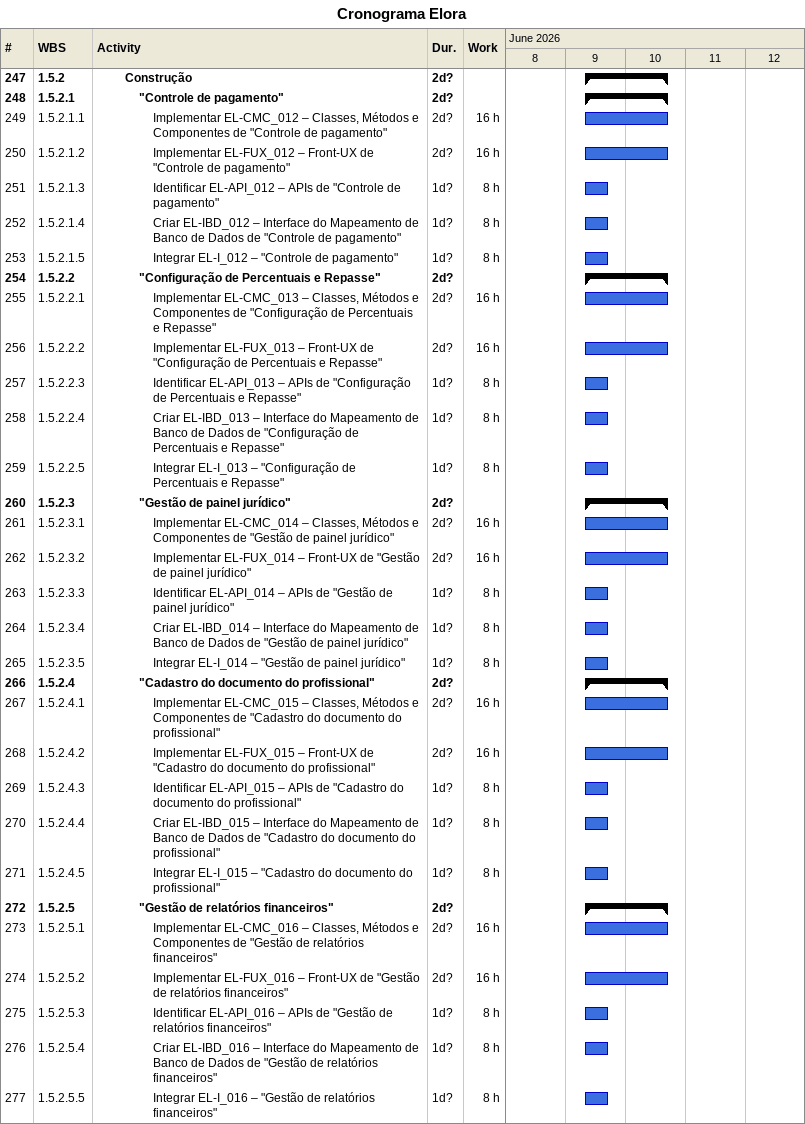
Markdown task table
Cronograma Elora

| ID | WBS | Task | Duration | Start | Finish | Work (h) |
|---|---|---|---|---|---|---|
| 247 | 1.5.2 | **Construção** | 2d? | 2026-06-09 | 2026-06-10 |  |
| 248 | 1.5.2.1 | **"Controle de pagamento"** | 2d? | 2026-06-09 | 2026-06-10 |  |
| 249 | 1.5.2.1.1 | Implementar EL-CMC_012 – Classes, Métodos e Componentes de "Controle de pagamento" | 2d? | 2026-06-09 | 2026-06-10 | 16 |
| 250 | 1.5.2.1.2 | Implementar EL-FUX_012 – Front-UX de "Controle de pagamento" | 2d? | 2026-06-09 | 2026-06-10 | 16 |
| 251 | 1.5.2.1.3 | Identificar EL-API_012 – APIs de "Controle de pagamento" | 1d? | 2026-06-09 | 2026-06-09 | 8 |
| 252 | 1.5.2.1.4 | Criar EL-IBD_012 – Interface do Mapeamento de Banco de Dados de "Controle de pagamento" | 1d? | 2026-06-09 | 2026-06-09 | 8 |
| 253 | 1.5.2.1.5 | Integrar EL-I_012 – "Controle de pagamento" | 1d? | 2026-06-09 | 2026-06-09 | 8 |
| 254 | 1.5.2.2 | **"Configuração de Percentuais e Repasse"** | 2d? | 2026-06-09 | 2026-06-10 |  |
| 255 | 1.5.2.2.1 | Implementar EL-CMC_013 – Classes, Métodos e Componentes de "Configuração de Percentuais e Repasse" | 2d? | 2026-06-09 | 2026-06-10 | 16 |
| 256 | 1.5.2.2.2 | Implementar EL-FUX_013 – Front-UX de "Configuração de Percentuais e Repasse" | 2d? | 2026-06-09 | 2026-06-10 | 16 |
| 257 | 1.5.2.2.3 | Identificar EL-API_013 – APIs de "Configuração de Percentuais e Repasse" | 1d? | 2026-06-09 | 2026-06-09 | 8 |
| 258 | 1.5.2.2.4 | Criar EL-IBD_013 – Interface do Mapeamento de Banco de Dados de "Configuração de Percentuais e Repasse" | 1d? | 2026-06-09 | 2026-06-09 | 8 |
| 259 | 1.5.2.2.5 | Integrar EL-I_013 – "Configuração de Percentuais e Repasse" | 1d? | 2026-06-09 | 2026-06-09 | 8 |
| 260 | 1.5.2.3 | **"Gestão de painel jurídico"** | 2d? | 2026-06-09 | 2026-06-10 |  |
| 261 | 1.5.2.3.1 | Implementar EL-CMC_014 – Classes, Métodos e Componentes de "Gestão de painel jurídico" | 2d? | 2026-06-09 | 2026-06-10 | 16 |
| 262 | 1.5.2.3.2 | Implementar EL-FUX_014 – Front-UX de "Gestão de painel jurídico" | 2d? | 2026-06-09 | 2026-06-10 | 16 |
| 263 | 1.5.2.3.3 | Identificar EL-API_014 – APIs de "Gestão de painel jurídico" | 1d? | 2026-06-09 | 2026-06-09 | 8 |
| 264 | 1.5.2.3.4 | Criar EL-IBD_014 – Interface do Mapeamento de Banco de Dados de "Gestão de painel jurídico" | 1d? | 2026-06-09 | 2026-06-09 | 8 |
| 265 | 1.5.2.3.5 | Integrar EL-I_014 – "Gestão de painel jurídico" | 1d? | 2026-06-09 | 2026-06-09 | 8 |
| 266 | 1.5.2.4 | **"Cadastro do documento do profissional"** | 2d? | 2026-06-09 | 2026-06-10 |  |
| 267 | 1.5.2.4.1 | Implementar EL-CMC_015 – Classes, Métodos e Componentes de "Cadastro do documento do profissional" | 2d? | 2026-06-09 | 2026-06-10 | 16 |
| 268 | 1.5.2.4.2 | Implementar EL-FUX_015 – Front-UX de "Cadastro do documento do profissional" | 2d? | 2026-06-09 | 2026-06-10 | 16 |
| 269 | 1.5.2.4.3 | Identificar EL-API_015 – APIs de "Cadastro do documento do profissional" | 1d? | 2026-06-09 | 2026-06-09 | 8 |
| 270 | 1.5.2.4.4 | Criar EL-IBD_015 – Interface do Mapeamento de Banco de Dados de "Cadastro do documento do profissional" | 1d? | 2026-06-09 | 2026-06-09 | 8 |
| 271 | 1.5.2.4.5 | Integrar EL-I_015 – "Cadastro do documento do profissional" | 1d? | 2026-06-09 | 2026-06-09 | 8 |
| 272 | 1.5.2.5 | **"Gestão de relatórios financeiros"** | 2d? | 2026-06-09 | 2026-06-10 |  |
| 273 | 1.5.2.5.1 | Implementar EL-CMC_016 – Classes, Métodos e Componentes de "Gestão de relatórios financeiros" | 2d? | 2026-06-09 | 2026-06-10 | 16 |
| 274 | 1.5.2.5.2 | Implementar EL-FUX_016 – Front-UX de "Gestão de relatórios financeiros" | 2d? | 2026-06-09 | 2026-06-10 | 16 |
| 275 | 1.5.2.5.3 | Identificar EL-API_016 – APIs de "Gestão de relatórios financeiros" | 1d? | 2026-06-09 | 2026-06-09 | 8 |
| 276 | 1.5.2.5.4 | Criar EL-IBD_016 – Interface do Mapeamento de Banco de Dados de "Gestão de relatórios financeiros" | 1d? | 2026-06-09 | 2026-06-09 | 8 |
| 277 | 1.5.2.5.5 | Integrar EL-I_016 – "Gestão de relatórios financeiros" | 1d? | 2026-06-09 | 2026-06-09 | 8 |
